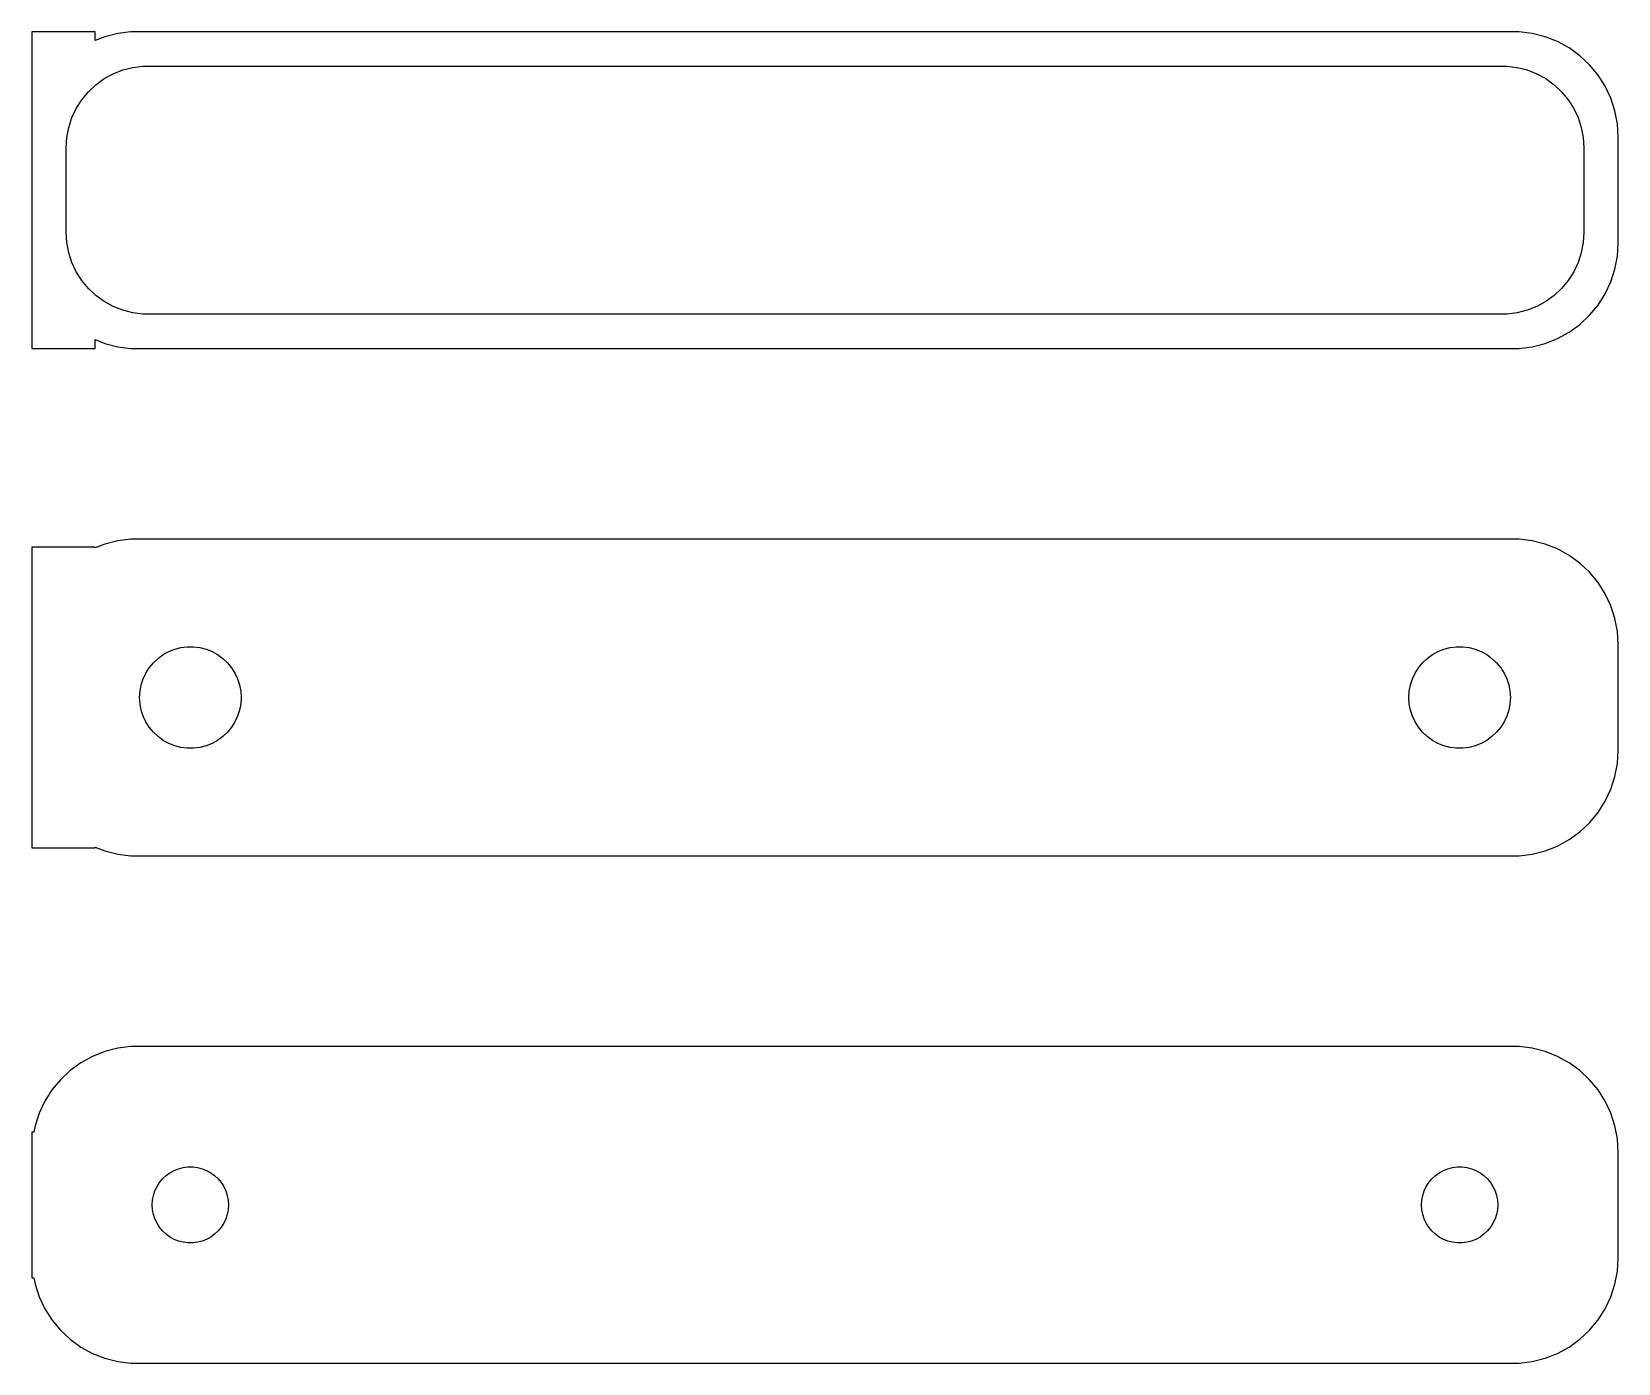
# Model space of a CAD drawing. Header units: metres. Extents: x -37.5 to 37.5, y 40.5 to 103.5.
import ezdxf

# ---------------------------------------------------------------- set-up
doc = ezdxf.new("R2010")
doc.units = ezdxf.units.M

msp = doc.modelspace()

# ---------------------------------------------------------------- linework, layer by layer
for p, q in [((-34.5, 103.49), (-37.5, 103.49)), ((-37.5, 103.49), (-37.5, 88.5099)), ((-34.5, 103.075), (-34.5, 103.49)), ((-34.0451, 103.255), (-34.5, 103.075)), ((-33.4369, 103.411), (-34.0451, 103.255)), ((-32.8139, 103.49), (-33.4369, 103.411)), ((32.8139, 103.49), (-32.8139, 103.49)), ((33.4369, 103.411), (32.8139, 103.49)), ((34.0451, 103.255), (33.4369, 103.411)), ((34.6289, 103.024), (34.0451, 103.255)), ((35.1791, 102.722), (34.6289, 103.024)), ((35.6871, 102.353), (35.1791, 102.722)), ((36.1448, 101.923), (35.6871, 102.353)), ((-34.4685, 100.984), (-34.0751, 101.27)), ((-34.0751, 101.27), (-33.6489, 101.504)), ((-33.6489, 101.504), (-33.1967, 101.683)), ((-33.1967, 101.683), (-32.7256, 101.804)), ((-32.7256, 101.804), (-32.2432, 101.865)), ((-32.2432, 101.865), (32.2432, 101.865)), ((32.2432, 101.865), (32.7256, 101.804)), ((32.7256, 101.804), (33.1967, 101.683)), ((33.1967, 101.683), (33.6489, 101.504)), ((33.6489, 101.504), (34.0751, 101.27)), ((34.0751, 101.27), (34.4685, 100.984)), ((36.5451, 101.439), (36.1448, 101.923)), ((36.8815, 100.909), (36.5451, 101.439)), ((-35.133, 100.276), (-34.823, 100.651)), ((-34.823, 100.651), (-34.4685, 100.984)), ((34.4685, 100.984), (34.823, 100.651)), ((34.823, 100.651), (35.133, 100.276)), ((37.1489, 100.341), (36.8815, 100.909)), ((-35.6007, 99.4256), (-35.3936, 99.8656)), ((-35.3936, 99.8656), (-35.133, 100.276)), ((35.133, 100.276), (35.3936, 99.8656)), ((35.3936, 99.8656), (35.6007, 99.4256)), ((37.3429, 99.7434), (37.1489, 100.341)), ((-35.751, 98.9631), (-35.6007, 99.4256)), ((35.6007, 99.4256), (35.751, 98.9631)), ((37.4606, 99.1267), (37.3429, 99.7434)), ((37.5, 98.5), (37.4606, 99.1267)), ((-35.8726, 98), (-35.8421, 98.4854)), ((-35.8421, 98.4854), (-35.751, 98.9631)), ((35.751, 98.9631), (35.8421, 98.4854)), ((35.8421, 98.4854), (35.8726, 98)), ((37.5, 93.5), (37.5, 98.5)), ((-35.8726, 94), (-35.8726, 98)), ((35.8726, 98), (35.8726, 94)), ((-35.8421, 93.5146), (-35.8726, 94)), ((35.8726, 94), (35.8421, 93.5146)), ((-35.751, 93.0369), (-35.8421, 93.5146)), ((-35.6007, 92.5744), (-35.751, 93.0369)), ((35.751, 93.0369), (35.6007, 92.5744)), ((35.8421, 93.5146), (35.751, 93.0369)), ((37.4606, 92.8733), (37.5, 93.5)), ((-35.3936, 92.1344), (-35.6007, 92.5744)), ((35.6007, 92.5744), (35.3936, 92.1344)), ((37.1489, 91.6594), (37.3429, 92.2566)), ((37.3429, 92.2566), (37.4606, 92.8733)), ((-35.133, 91.7237), (-35.3936, 92.1344)), ((-34.823, 91.349), (-35.133, 91.7237)), ((35.133, 91.7237), (34.823, 91.349)), ((35.3936, 92.1344), (35.133, 91.7237)), ((36.8815, 91.0912), (37.1489, 91.6594)), ((-34.4685, 91.0161), (-34.823, 91.349)), ((-34.0751, 90.7302), (-34.4685, 91.0161)), ((34.4685, 91.0161), (34.0751, 90.7302)), ((34.823, 91.349), (34.4685, 91.0161)), ((36.5451, 90.5611), (36.8815, 91.0912)), ((-33.6489, 90.4959), (-34.0751, 90.7302)), ((-33.1967, 90.3169), (-33.6489, 90.4959)), ((-32.7256, 90.196), (-33.1967, 90.3169)), ((-32.2432, 90.135), (-32.7256, 90.196)), ((32.2432, 90.135), (-32.2432, 90.135)), ((32.7256, 90.196), (32.2432, 90.135)), ((33.1967, 90.3169), (32.7256, 90.196)), ((33.6489, 90.4959), (33.1967, 90.3169)), ((34.0751, 90.7302), (33.6489, 90.4959)), ((35.6871, 89.6474), (36.1448, 90.0773)), ((36.1448, 90.0773), (36.5451, 90.5611)), ((34.6289, 88.9759), (35.1791, 89.2784)), ((35.1791, 89.2784), (35.6871, 89.6474)), ((-37.5, 88.5099), (-34.5, 88.5099)), ((-34.5, 88.9248), (-34.0451, 88.7447)), ((-34.5, 88.5099), (-34.5, 88.9248)), ((-34.0451, 88.7447), (-33.4369, 88.5886)), ((-33.4369, 88.5886), (-32.8139, 88.5099)), ((-32.8139, 88.5099), (32.8139, 88.5099)), ((32.8139, 88.5099), (33.4369, 88.5886)), ((33.4369, 88.5886), (34.0451, 88.7447)), ((34.0451, 88.7447), (34.6289, 88.9759)), ((-34.5, 79.1148), (-37.5, 79.1148)), ((-37.5, 79.1148), (-37.5, 64.8852)), ((-34.0451, 79.2553), (-34.5, 79.0752)), ((-34.5, 79.0752), (-34.5, 79.1148)), ((-33.4369, 79.4114), (-34.0451, 79.2553)), ((-32.8139, 79.4901), (-33.4369, 79.4114)), ((32.8139, 79.4901), (-32.8139, 79.4901)), ((33.4369, 79.4114), (32.8139, 79.4901)), ((34.0451, 79.2553), (33.4369, 79.4114)), ((34.6289, 79.0241), (34.0451, 79.2553)), ((35.1791, 78.7216), (34.6289, 79.0241)), ((35.6871, 78.3526), (35.1791, 78.7216)), ((36.1448, 77.9227), (35.6871, 78.3526)), ((36.5451, 77.4389), (36.1448, 77.9227)), ((36.8815, 76.9088), (36.5451, 77.4389)), ((37.1489, 76.3406), (36.8815, 76.9088)), ((37.3429, 75.7434), (37.1489, 76.3406)), ((37.4606, 75.1267), (37.3429, 75.7434)), ((37.5, 74.5), (37.4606, 75.1267)), ((-31.0219, 74.1716), (-30.7416, 74.2825)), ((-30.7416, 74.2825), (-30.4497, 74.3575)), ((-30.4497, 74.3575), (-30.1507, 74.3953)), ((-30.1507, 74.3953), (-29.8493, 74.3953)), ((-29.8493, 74.3953), (-29.5503, 74.3575)), ((-29.5503, 74.3575), (-29.2583, 74.2825)), ((-29.2583, 74.2825), (-28.9781, 74.1716)), ((28.9781, 74.1716), (29.2583, 74.2825)), ((29.2583, 74.2825), (29.5503, 74.3575)), ((29.5503, 74.3575), (29.8493, 74.3953)), ((29.8493, 74.3953), (30.1507, 74.3953)), ((30.1507, 74.3953), (30.4497, 74.3575)), ((30.4497, 74.3575), (30.7416, 74.2825)), ((30.7416, 74.2825), (31.0219, 74.1716)), ((37.5, 69.5), (37.5, 74.5)), ((-31.9416, 73.4107), (-31.7495, 73.6429)), ((-31.7495, 73.6429), (-31.5298, 73.8492)), ((-31.5298, 73.8492), (-31.286, 74.0264)), ((-31.286, 74.0264), (-31.0219, 74.1716)), ((-28.9781, 74.1716), (-28.714, 74.0264)), ((-28.714, 74.0264), (-28.4702, 73.8492)), ((-28.4702, 73.8492), (-28.2505, 73.6429)), ((-28.2505, 73.6429), (-28.0583, 73.4107)), ((28.0583, 73.4107), (28.2505, 73.6429)), ((28.2505, 73.6429), (28.4702, 73.8492)), ((28.4702, 73.8492), (28.714, 74.0264)), ((28.714, 74.0264), (28.9781, 74.1716)), ((31.0219, 74.1716), (31.286, 74.0264)), ((31.286, 74.0264), (31.5298, 73.8492)), ((31.5298, 73.8492), (31.7495, 73.6429)), ((31.7495, 73.6429), (31.9416, 73.4107)), ((-32.3246, 72.5968), (-32.2315, 72.8835)), ((-32.2315, 72.8835), (-32.1031, 73.1562)), ((-32.1031, 73.1562), (-31.9416, 73.4107)), ((-28.0583, 73.4107), (-27.8969, 73.1562)), ((-27.8969, 73.1562), (-27.7685, 72.8835)), ((-27.7685, 72.8835), (-27.6754, 72.5968)), ((27.6754, 72.5968), (27.7685, 72.8835)), ((27.7685, 72.8835), (27.8969, 73.1562)), ((27.8969, 73.1562), (28.0583, 73.4107)), ((31.9416, 73.4107), (32.1031, 73.1562)), ((32.1031, 73.1562), (32.2315, 72.8835)), ((32.2315, 72.8835), (32.3246, 72.5968)), ((-32.4, 72), (-32.3811, 72.3008)), ((-32.3811, 71.6992), (-32.4, 72)), ((-32.3811, 72.3008), (-32.3246, 72.5968)), ((-27.6754, 72.5968), (-27.6189, 72.3008)), ((-27.6189, 72.3008), (-27.6, 72)), ((-27.6, 72), (-27.6189, 71.6992)), ((27.6, 72), (27.6189, 72.3008)), ((27.6189, 71.6992), (27.6, 72)), ((27.6189, 72.3008), (27.6754, 72.5968)), ((32.3246, 72.5968), (32.3811, 72.3008)), ((32.3811, 72.3008), (32.4, 72)), ((32.4, 72), (32.3811, 71.6992)), ((-32.3246, 71.4032), (-32.3811, 71.6992)), ((-32.2315, 71.1165), (-32.3246, 71.4032)), ((-27.6754, 71.4032), (-27.7685, 71.1165)), ((-27.6189, 71.6992), (-27.6754, 71.4032)), ((27.6754, 71.4032), (27.6189, 71.6992)), ((27.7685, 71.1165), (27.6754, 71.4032)), ((32.3246, 71.4032), (32.2315, 71.1165)), ((32.3811, 71.6992), (32.3246, 71.4032)), ((-32.1031, 70.8438), (-32.2315, 71.1165)), ((-31.9416, 70.5893), (-32.1031, 70.8438)), ((-31.7495, 70.3571), (-31.9416, 70.5893)), ((-28.0583, 70.5893), (-28.2505, 70.3571)), ((-27.8969, 70.8438), (-28.0583, 70.5893)), ((-27.7685, 71.1165), (-27.8969, 70.8438)), ((27.8969, 70.8438), (27.7685, 71.1165)), ((28.0583, 70.5893), (27.8969, 70.8438)), ((28.2505, 70.3571), (28.0583, 70.5893)), ((31.9416, 70.5893), (31.7495, 70.3571)), ((32.1031, 70.8438), (31.9416, 70.5893)), ((32.2315, 71.1165), (32.1031, 70.8438)), ((-31.5298, 70.1508), (-31.7495, 70.3571)), ((-31.286, 69.9736), (-31.5298, 70.1508)), ((-31.0219, 69.8284), (-31.286, 69.9736)), ((-30.7416, 69.7175), (-31.0219, 69.8284)), ((-28.9781, 69.8284), (-29.2583, 69.7175)), ((-28.714, 69.9736), (-28.9781, 69.8284)), ((-28.4702, 70.1508), (-28.714, 69.9736)), ((-28.2505, 70.3571), (-28.4702, 70.1508)), ((28.4702, 70.1508), (28.2505, 70.3571)), ((28.714, 69.9736), (28.4702, 70.1508)), ((28.9781, 69.8284), (28.714, 69.9736)), ((29.2583, 69.7175), (28.9781, 69.8284)), ((31.0219, 69.8284), (30.7416, 69.7175)), ((31.286, 69.9736), (31.0219, 69.8284)), ((31.5298, 70.1508), (31.286, 69.9736)), ((31.7495, 70.3571), (31.5298, 70.1508)), ((-30.4497, 69.6425), (-30.7416, 69.7175)), ((-30.1507, 69.6047), (-30.4497, 69.6425)), ((-29.8493, 69.6047), (-30.1507, 69.6047)), ((-29.5503, 69.6425), (-29.8493, 69.6047)), ((-29.2583, 69.7175), (-29.5503, 69.6425)), ((29.5503, 69.6425), (29.2583, 69.7175)), ((29.8493, 69.6047), (29.5503, 69.6425)), ((30.1507, 69.6047), (29.8493, 69.6047)), ((30.4497, 69.6425), (30.1507, 69.6047)), ((30.7416, 69.7175), (30.4497, 69.6425)), ((37.4606, 68.8733), (37.5, 69.5)), ((37.1489, 67.6594), (37.3429, 68.2566)), ((37.3429, 68.2566), (37.4606, 68.8733)), ((36.8815, 67.0912), (37.1489, 67.6594)), ((36.5451, 66.5611), (36.8815, 67.0912)), ((35.6871, 65.6474), (36.1448, 66.0773)), ((36.1448, 66.0773), (36.5451, 66.5611)), ((34.6289, 64.9759), (35.1791, 65.2784)), ((35.1791, 65.2784), (35.6871, 65.6474)), ((-37.5, 64.8852), (-34.5, 64.8852)), ((-34.5, 64.8852), (-34.5, 64.9248)), ((-34.5, 64.9248), (-34.0451, 64.7447)), ((-34.0451, 64.7447), (-33.4369, 64.5886)), ((-33.4369, 64.5886), (-32.8139, 64.5099)), ((-32.8139, 64.5099), (32.8139, 64.5099)), ((32.8139, 64.5099), (33.4369, 64.5886)), ((33.4369, 64.5886), (34.0451, 64.7447)), ((34.0451, 64.7447), (34.6289, 64.9759)), ((-34.6289, 55.0241), (-35.1791, 54.7216)), ((-34.0451, 55.2553), (-34.6289, 55.0241)), ((-33.4369, 55.4114), (-34.0451, 55.2553)), ((-32.8139, 55.4901), (-33.4369, 55.4114)), ((32.8139, 55.4901), (-32.8139, 55.4901)), ((33.4369, 55.4114), (32.8139, 55.4901)), ((34.0451, 55.2553), (33.4369, 55.4114)), ((34.6289, 55.0241), (34.0451, 55.2553)), ((35.1791, 54.7216), (34.6289, 55.0241)), ((-35.6871, 54.3526), (-36.1448, 53.9227)), ((-35.1791, 54.7216), (-35.6871, 54.3526)), ((35.6871, 54.3526), (35.1791, 54.7216)), ((36.1448, 53.9227), (35.6871, 54.3526)), ((-36.5451, 53.4389), (-36.8815, 52.9088)), ((-36.1448, 53.9227), (-36.5451, 53.4389)), ((36.5451, 53.4389), (36.1448, 53.9227)), ((36.8815, 52.9088), (36.5451, 53.4389)), ((-36.8815, 52.9088), (-37.1489, 52.3406)), ((37.1489, 52.3406), (36.8815, 52.9088)), ((-37.1489, 52.3406), (-37.3429, 51.7434)), ((37.3429, 51.7434), (37.1489, 52.3406)), ((-37.4, 51.4442), (-37.5, 51.4442)), ((-37.5, 51.4442), (-37.5, 44.5558)), ((-37.3429, 51.7434), (-37.4, 51.4442)), ((37.4606, 51.1267), (37.3429, 51.7434)), ((37.5, 50.5), (37.4606, 51.1267)), ((37.5, 45.5), (37.5, 50.5)), ((-31.1474, 49.3869), (-30.9645, 49.5198)), ((-30.9645, 49.5198), (-30.7664, 49.6287)), ((-30.7664, 49.6287), (-30.5562, 49.7119)), ((-30.5562, 49.7119), (-30.3373, 49.7681)), ((-30.3373, 49.7681), (-30.113, 49.7964)), ((-30.113, 49.7964), (-29.887, 49.7964)), ((-29.887, 49.7964), (-29.6627, 49.7681)), ((-29.6627, 49.7681), (-29.4438, 49.7119)), ((-29.4438, 49.7119), (-29.2336, 49.6287)), ((-29.2336, 49.6287), (-29.0355, 49.5198)), ((-29.0355, 49.5198), (-28.8526, 49.3869)), ((28.8526, 49.3869), (29.0355, 49.5198)), ((29.0355, 49.5198), (29.2336, 49.6287)), ((29.2336, 49.6287), (29.4438, 49.7119)), ((29.4438, 49.7119), (29.6627, 49.7681)), ((29.6627, 49.7681), (29.887, 49.7964)), ((29.887, 49.7964), (30.113, 49.7964)), ((30.113, 49.7964), (30.3373, 49.7681)), ((30.3373, 49.7681), (30.5562, 49.7119)), ((30.5562, 49.7119), (30.7664, 49.6287)), ((30.7664, 49.6287), (30.9645, 49.5198)), ((30.9645, 49.5198), (31.1474, 49.3869)), ((-31.6736, 48.6626), (-31.5773, 48.8671)), ((-31.5773, 48.8671), (-31.4562, 49.058)), ((-31.4562, 49.058), (-31.3121, 49.2322)), ((-31.3121, 49.2322), (-31.1474, 49.3869)), ((-28.8526, 49.3869), (-28.6879, 49.2322)), ((-28.6879, 49.2322), (-28.5438, 49.058)), ((-28.5438, 49.058), (-28.4226, 48.8671)), ((-28.4226, 48.8671), (-28.3264, 48.6626)), ((28.3264, 48.6626), (28.4226, 48.8671)), ((28.4226, 48.8671), (28.5438, 49.058)), ((28.5438, 49.058), (28.6879, 49.2322)), ((28.6879, 49.2322), (28.8526, 49.3869)), ((31.1474, 49.3869), (31.3121, 49.2322)), ((31.3121, 49.2322), (31.4562, 49.058)), ((31.4562, 49.058), (31.5773, 48.8671)), ((31.5773, 48.8671), (31.6736, 48.6626)), ((-31.8, 48), (-31.7858, 48.2256)), ((-31.7858, 47.7744), (-31.8, 48)), ((-31.7858, 48.2256), (-31.7434, 48.4476)), ((-31.7434, 48.4476), (-31.6736, 48.6626)), ((-28.3264, 48.6626), (-28.2565, 48.4476)), ((-28.2565, 48.4476), (-28.2142, 48.2256)), ((-28.2142, 48.2256), (-28.2, 48)), ((-28.2, 48), (-28.2142, 47.7744)), ((28.2, 48), (28.2142, 48.2256)), ((28.2142, 47.7744), (28.2, 48)), ((28.2142, 48.2256), (28.2565, 48.4476)), ((28.2565, 48.4476), (28.3264, 48.6626)), ((31.6736, 48.6626), (31.7434, 48.4476)), ((31.7434, 48.4476), (31.7858, 48.2256)), ((31.7858, 48.2256), (31.8, 48)), ((31.8, 48), (31.7858, 47.7744)), ((-31.7434, 47.5524), (-31.7858, 47.7744)), ((-31.6736, 47.3374), (-31.7434, 47.5524)), ((-31.5773, 47.1329), (-31.6736, 47.3374)), ((-28.3264, 47.3374), (-28.4226, 47.1329)), ((-28.2565, 47.5524), (-28.3264, 47.3374)), ((-28.2142, 47.7744), (-28.2565, 47.5524)), ((28.2565, 47.5524), (28.2142, 47.7744)), ((28.3264, 47.3374), (28.2565, 47.5524)), ((28.4226, 47.1329), (28.3264, 47.3374)), ((31.6736, 47.3374), (31.5773, 47.1329)), ((31.7434, 47.5524), (31.6736, 47.3374)), ((31.7858, 47.7744), (31.7434, 47.5524)), ((-31.4562, 46.942), (-31.5773, 47.1329)), ((-31.3121, 46.7678), (-31.4562, 46.942)), ((-31.1474, 46.6131), (-31.3121, 46.7678)), ((-30.9645, 46.4802), (-31.1474, 46.6131)), ((-28.8526, 46.6131), (-29.0355, 46.4802)), ((-28.6879, 46.7678), (-28.8526, 46.6131)), ((-28.5438, 46.942), (-28.6879, 46.7678)), ((-28.4226, 47.1329), (-28.5438, 46.942)), ((28.5438, 46.942), (28.4226, 47.1329)), ((28.6879, 46.7678), (28.5438, 46.942)), ((28.8526, 46.6131), (28.6879, 46.7678)), ((29.0355, 46.4802), (28.8526, 46.6131)), ((31.1474, 46.6131), (30.9645, 46.4802)), ((31.3121, 46.7678), (31.1474, 46.6131)), ((31.4562, 46.942), (31.3121, 46.7678)), ((31.5773, 47.1329), (31.4562, 46.942)), ((-30.7664, 46.3713), (-30.9645, 46.4802)), ((-30.5562, 46.2881), (-30.7664, 46.3713)), ((-30.3373, 46.2319), (-30.5562, 46.2881)), ((-30.113, 46.2036), (-30.3373, 46.2319)), ((-29.887, 46.2036), (-30.113, 46.2036)), ((-29.6627, 46.2319), (-29.887, 46.2036)), ((-29.4438, 46.2881), (-29.6627, 46.2319)), ((-29.2336, 46.3713), (-29.4438, 46.2881)), ((-29.0355, 46.4802), (-29.2336, 46.3713)), ((29.2336, 46.3713), (29.0355, 46.4802)), ((29.4438, 46.2881), (29.2336, 46.3713)), ((29.6627, 46.2319), (29.4438, 46.2881)), ((29.887, 46.2036), (29.6627, 46.2319)), ((30.113, 46.2036), (29.887, 46.2036)), ((30.3373, 46.2319), (30.113, 46.2036)), ((30.5562, 46.2881), (30.3373, 46.2319)), ((30.7664, 46.3713), (30.5562, 46.2881)), ((30.9645, 46.4802), (30.7664, 46.3713)), ((37.4606, 44.8733), (37.5, 45.5)), ((-37.5, 44.5558), (-37.4, 44.5558)), ((-37.4, 44.5558), (-37.3429, 44.2566)), ((-37.3429, 44.2566), (-37.1489, 43.6594)), ((37.1489, 43.6594), (37.3429, 44.2566)), ((37.3429, 44.2566), (37.4606, 44.8733)), ((-37.1489, 43.6594), (-36.8815, 43.0912)), ((36.8815, 43.0912), (37.1489, 43.6594)), ((-36.8815, 43.0912), (-36.5451, 42.5611)), ((36.5451, 42.5611), (36.8815, 43.0912)), ((-36.5451, 42.5611), (-36.1448, 42.0773)), ((-36.1448, 42.0773), (-35.6871, 41.6474)), ((35.6871, 41.6474), (36.1448, 42.0773)), ((36.1448, 42.0773), (36.5451, 42.5611)), ((-35.6871, 41.6474), (-35.1791, 41.2784)), ((-35.1791, 41.2784), (-34.6289, 40.9759)), ((34.6289, 40.9759), (35.1791, 41.2784)), ((35.1791, 41.2784), (35.6871, 41.6474)), ((-34.6289, 40.9759), (-34.0451, 40.7447)), ((-34.0451, 40.7447), (-33.4369, 40.5886)), ((-33.4369, 40.5886), (-32.8139, 40.5099)), ((-32.8139, 40.5099), (32.8139, 40.5099)), ((32.8139, 40.5099), (33.4369, 40.5886)), ((33.4369, 40.5886), (34.0451, 40.7447)), ((34.0451, 40.7447), (34.6289, 40.9759))]:
    msp.add_line(p, q)

doc.saveas('drawing.dxf')
